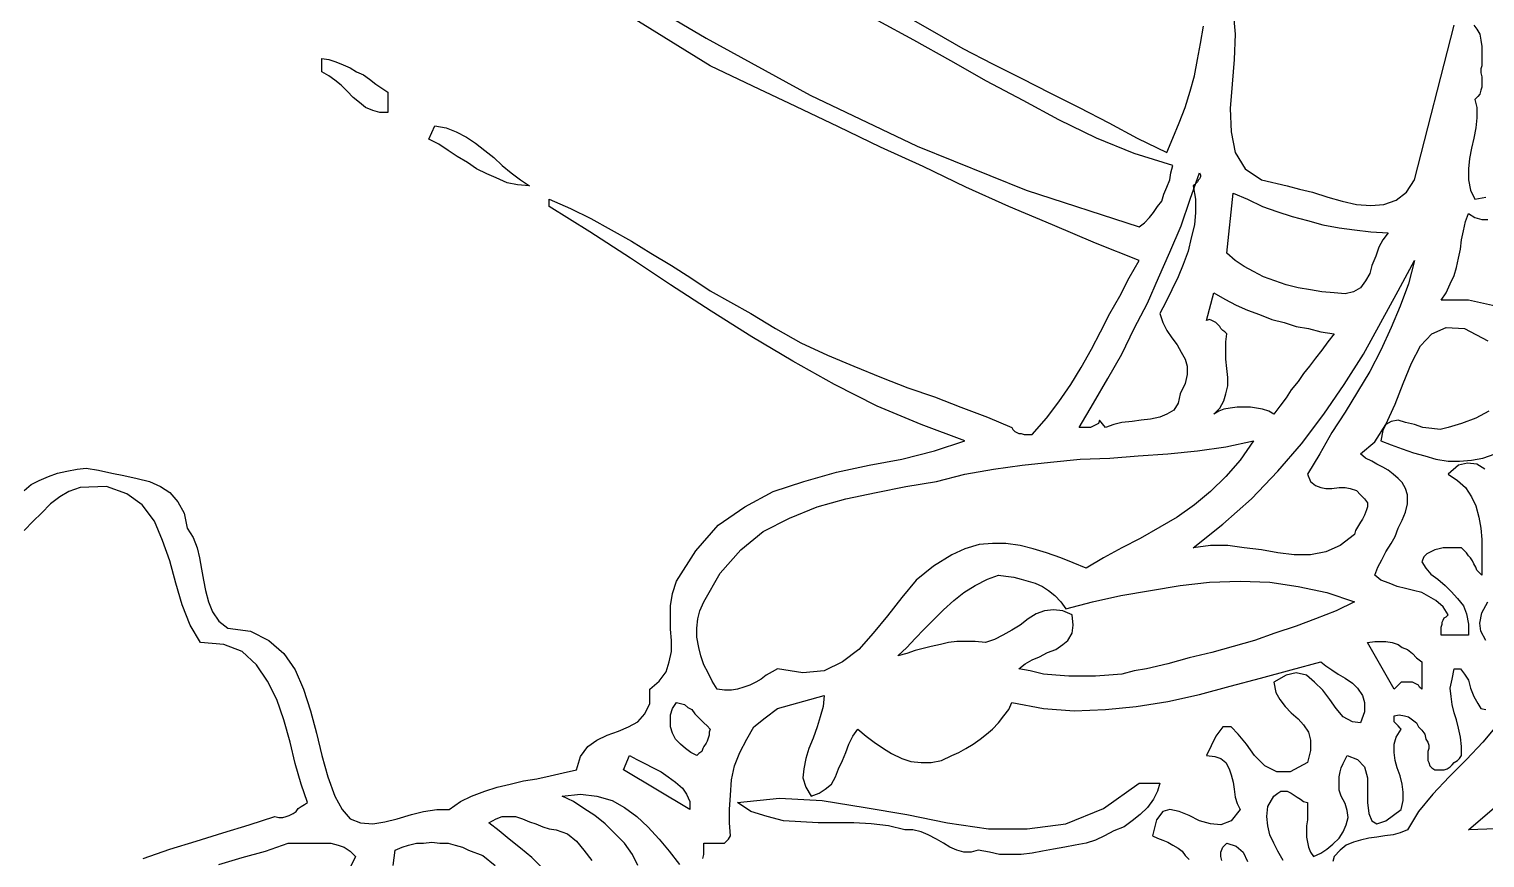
# Model space of a CAD drawing. Extents: x 0.04 to 7.28, y 0.05 to 9.48.
# Drawn here: x 1.43 to 2.858, y 4.446 to 5.259 of the extents above; entities that cross this region are included whole.
import ezdxf

# ---------------------------------------------------------------- set-up
doc = ezdxf.new("R2010")
doc.units = 0
doc.layers.add('1', color=7, linetype='Continuous')

msp = doc.modelspace()

# ---------------------------------------------------------------- linework, layer by layer
for points in [[(1.993, 5.31), (2.094, 5.25), (2.196, 5.194), (2.301, 5.144), (2.408, 5.101), (2.519, 5.065), (2.524, 5.069), (2.529, 5.074), (2.533, 5.079), (2.537, 5.085), (2.541, 5.09), (2.543, 5.097), (2.546, 5.104), (2.549, 5.111), (2.55, 5.118), (2.552, 5.125), (2.514, 5.137), (2.477, 5.152), (2.44, 5.17), (2.405, 5.189), (2.369, 5.208), (2.334, 5.228), (2.298, 5.248), (2.263, 5.267)], [(1.425, 4.806), (1.432, 4.812), (1.44, 4.816), (1.449, 4.82), (1.458, 4.823), (1.467, 4.825), (1.477, 4.827), (1.486, 4.828), (1.498, 4.826), (1.511, 4.823), (1.523, 4.821), (1.536, 4.818), (1.548, 4.815), (1.559, 4.81), (1.568, 4.804), (1.576, 4.795), (1.582, 4.784), (1.585, 4.769), (1.591, 4.76), (1.595, 4.75), (1.597, 4.74), (1.599, 4.729), (1.601, 4.718), (1.603, 4.708), (1.606, 4.697), (1.61, 4.687), (1.616, 4.678), (1.625, 4.671), (1.647, 4.668), (1.665, 4.659), (1.68, 4.646), (1.691, 4.63), (1.699, 4.611), (1.706, 4.59), (1.712, 4.568), (1.717, 4.546), (1.723, 4.525), (1.73, 4.506), (1.737, 4.493), (1.745, 4.484), (1.755, 4.48), (1.767, 4.479), (1.779, 4.481), (1.791, 4.484), (1.805, 4.488), (1.817, 4.491), (1.83, 4.493), (1.842, 4.493), (1.853, 4.501), (1.864, 4.506), (1.877, 4.511), (1.889, 4.515), (1.902, 4.518), (1.915, 4.521), (1.928, 4.523), (1.941, 4.526), (1.954, 4.529), (1.967, 4.532), (1.971, 4.545), (1.978, 4.555), (1.987, 4.561), (1.997, 4.566), (2.008, 4.57), (2.018, 4.574), (2.027, 4.579), (2.034, 4.587), (2.039, 4.597), (2.039, 4.611), (2.048, 4.619), (2.055, 4.628), (2.058, 4.638), (2.06, 4.648), (2.06, 4.659), (2.059, 4.67), (2.059, 4.681), (2.059, 4.693), (2.061, 4.705), (2.065, 4.717), (2.084, 4.747), (2.106, 4.772), (2.132, 4.79), (2.16, 4.805), (2.19, 4.815), (2.222, 4.824), (2.254, 4.831), (2.286, 4.837), (2.318, 4.845), (2.348, 4.855), (2.305, 4.871), (2.262, 4.889), (2.22, 4.91), (2.179, 4.933), (2.139, 4.957), (2.099, 4.982), (2.059, 5.008), (2.02, 5.034), (1.98, 5.06), (1.94, 5.085), (1.94, 5.092), (1.961, 5.083), (1.981, 5.073), (2.001, 5.062), (2.021, 5.051), (2.04, 5.039), (2.06, 5.027), (2.079, 5.015), (2.098, 5.002), (2.118, 4.991), (2.138, 4.98), (2.162, 4.965), (2.187, 4.951), (2.213, 4.939), (2.239, 4.928), (2.266, 4.917), (2.292, 4.907), (2.318, 4.898), (2.344, 4.888), (2.37, 4.878), (2.394, 4.868), (2.395, 4.866), (2.397, 4.864), (2.399, 4.863), (2.401, 4.862), (2.403, 4.862), (2.406, 4.861), (2.408, 4.861), (2.411, 4.861), (2.414, 4.861), (2.428, 4.877), (2.44, 4.893), (2.452, 4.91), (2.462, 4.927), (2.472, 4.945), (2.481, 4.962), (2.49, 4.98), (2.5, 4.997), (2.509, 5.015), (2.519, 5.032), (2.476, 5.049), (2.434, 5.067), (2.391, 5.085), (2.349, 5.104), (2.307, 5.124), (2.265, 5.143), (2.224, 5.163), (2.182, 5.183), (2.14, 5.203), (2.098, 5.223), (2.014, 5.275)], [(2.29, 5.272), (2.318, 5.256), (2.346, 5.24), (2.375, 5.225), (2.403, 5.211), (2.432, 5.196), (2.46, 5.182), (2.489, 5.167), (2.517, 5.152), (2.546, 5.138), (2.552, 5.152), (2.558, 5.167), (2.564, 5.182), (2.569, 5.198), (2.573, 5.213), (2.576, 5.229), (2.579, 5.245), (2.582, 5.262)], [(2.611, 5.276), (2.613, 5.254), (2.612, 5.229), (2.61, 5.205), (2.608, 5.181), (2.609, 5.158), (2.613, 5.138), (2.623, 5.122), (2.639, 5.111), (2.664, 5.105), (2.676, 5.102), (2.689, 5.099), (2.704, 5.094), (2.718, 5.09), (2.732, 5.087), (2.746, 5.086), (2.759, 5.087), (2.771, 5.091), (2.781, 5.099), (2.789, 5.111), (2.828, 5.263)], [(2.847, 5.263), (2.85, 5.259), (2.853, 5.254), (2.854, 5.248), (2.855, 5.242), (2.855, 5.235), (2.855, 5.229), (2.855, 5.223), (2.854, 5.22), (2.854, 5.216), (2.855, 5.212), (2.855, 5.209), (2.855, 5.205), (2.855, 5.202), (2.854, 5.199), (2.853, 5.195), (2.851, 5.193), (2.848, 5.19), (2.85, 5.182), (2.85, 5.172), (2.849, 5.162), (2.847, 5.152), (2.845, 5.142), (2.843, 5.132), (2.842, 5.122), (2.842, 5.111), (2.844, 5.101), (2.848, 5.092), (2.859, 5.094)], [(1.782, 5.197), (1.782, 5.177), (1.774, 5.177), (1.767, 5.179), (1.76, 5.182), (1.754, 5.187), (1.748, 5.192), (1.742, 5.198), (1.736, 5.204), (1.73, 5.209), (1.724, 5.213), (1.717, 5.217), (1.717, 5.23), (1.724, 5.229), (1.731, 5.227), (1.738, 5.224), (1.745, 5.221), (1.751, 5.217), (1.758, 5.214), (1.764, 5.21), (1.77, 5.205), (1.776, 5.201), (1.782, 5.197)], [(1.921, 5.105), (1.909, 5.106), (1.899, 5.108), (1.888, 5.113), (1.879, 5.117), (1.869, 5.122), (1.86, 5.128), (1.85, 5.134), (1.841, 5.14), (1.832, 5.146), (1.822, 5.151), (1.828, 5.164), (1.839, 5.162), (1.849, 5.158), (1.859, 5.153), (1.868, 5.147), (1.877, 5.14), (1.886, 5.133), (1.894, 5.125), (1.903, 5.118), (1.912, 5.111), (1.921, 5.105)], [(1.542, 4.445), (1.568, 4.454), (1.594, 4.462), (1.62, 4.47), (1.646, 4.478), (1.671, 4.486), (1.675, 4.485), (1.679, 4.485), (1.682, 4.486), (1.685, 4.487), (1.689, 4.489), (1.692, 4.491), (1.694, 4.494), (1.697, 4.496), (1.7, 4.498), (1.703, 4.5), (1.697, 4.518), (1.691, 4.538), (1.686, 4.559), (1.68, 4.581), (1.673, 4.601), (1.664, 4.619), (1.653, 4.635), (1.639, 4.648), (1.621, 4.655), (1.598, 4.657), (1.588, 4.674), (1.58, 4.694), (1.574, 4.715), (1.568, 4.737), (1.561, 4.757), (1.553, 4.776), (1.541, 4.792), (1.526, 4.803), (1.506, 4.81), (1.48, 4.809), (1.469, 4.805), (1.46, 4.8), (1.451, 4.793), (1.442, 4.784), (1.434, 4.776), (1.425, 4.767)], [(2.539, 4.519), (2.537, 4.511), (2.533, 4.503), (2.527, 4.495), (2.52, 4.488), (2.512, 4.482), (2.504, 4.476), (2.494, 4.472), (2.485, 4.467), (2.476, 4.463), (2.467, 4.46), (2.456, 4.458), (2.446, 4.456), (2.435, 4.454), (2.424, 4.452), (2.414, 4.45), (2.403, 4.449), (2.392, 4.449), (2.382, 4.449), (2.372, 4.451), (2.361, 4.453), (2.354, 4.451), (2.347, 4.451), (2.34, 4.453), (2.333, 4.456), (2.327, 4.46), (2.32, 4.464), (2.312, 4.468), (2.305, 4.471), (2.297, 4.473), (2.289, 4.473), (2.273, 4.477), (2.256, 4.479), (2.239, 4.48), (2.222, 4.48), (2.204, 4.48), (2.187, 4.481), (2.17, 4.482), (2.154, 4.486), (2.138, 4.491), (2.125, 4.5), (2.166, 4.504), (2.208, 4.502), (2.25, 4.495), (2.291, 4.488), (2.331, 4.48), (2.371, 4.474), (2.409, 4.474), (2.447, 4.479), (2.484, 4.494), (2.519, 4.519), (2.539, 4.519)]]:
    msp.add_lwpolyline(points)
at = {"layer": '1'}
for points in [[(2.572, 5.105), (2.574, 5.092), (2.574, 5.079), (2.573, 5.067), (2.57, 5.054), (2.567, 5.041), (2.562, 5.028), (2.557, 5.016), (2.551, 5.003), (2.545, 4.991), (2.539, 4.98), (2.542, 4.971), (2.546, 4.963), (2.551, 4.956), (2.556, 4.949), (2.56, 4.942), (2.564, 4.935), (2.566, 4.928), (2.566, 4.92), (2.564, 4.911), (2.559, 4.901), (2.557, 4.892), (2.553, 4.885), (2.546, 4.881), (2.539, 4.878), (2.53, 4.876), (2.521, 4.875), (2.512, 4.874), (2.502, 4.873), (2.494, 4.871), (2.486, 4.868), (2.48, 4.875), (2.479, 4.872), (2.477, 4.871), (2.475, 4.87), (2.473, 4.869), (2.471, 4.868), (2.468, 4.868), (2.466, 4.868), (2.463, 4.868), (2.46, 4.868), (2.474, 4.892), (2.488, 4.916), (2.502, 4.94), (2.514, 4.965), (2.527, 4.99), (2.538, 5.015), (2.549, 5.04), (2.56, 5.066), (2.569, 5.092), (2.578, 5.118), (2.579, 5.116), (2.579, 5.114), (2.578, 5.112), (2.577, 5.111), (2.576, 5.109), (2.575, 5.108), (2.573, 5.106), (2.572, 5.105)], [(2.763, 5.059), (2.758, 5.052), (2.754, 5.045), (2.751, 5.036), (2.747, 5.027), (2.745, 5.019), (2.741, 5.012), (2.736, 5.005), (2.729, 5.001), (2.721, 4.999), (2.71, 5), (2.698, 5.001), (2.687, 5.003), (2.675, 5.005), (2.663, 5.008), (2.652, 5.012), (2.641, 5.016), (2.631, 5.021), (2.622, 5.026), (2.613, 5.032), (2.605, 5.039), (2.611, 5.098), (2.625, 5.092), (2.64, 5.085), (2.654, 5.08), (2.669, 5.075), (2.684, 5.071), (2.699, 5.067), (2.715, 5.064), (2.73, 5.062), (2.746, 5.06), (2.763, 5.059)], [(2.886, 4.983), (2.842, 4.993), (2.815, 4.993), (2.82, 5), (2.824, 5.009), (2.828, 5.017), (2.83, 5.025), (2.832, 5.034), (2.834, 5.043), (2.835, 5.052), (2.837, 5.061), (2.839, 5.07), (2.842, 5.078), (2.848, 5.074), (2.855, 5.072), (2.861, 5.072)], [(2.684, 4.822), (2.687, 4.815), (2.692, 4.811), (2.697, 4.809), (2.702, 4.808), (2.708, 4.808), (2.715, 4.809), (2.721, 4.809), (2.726, 4.808), (2.732, 4.806), (2.736, 4.802), (2.74, 4.798), (2.743, 4.794), (2.743, 4.79), (2.742, 4.787), (2.74, 4.782), (2.738, 4.778), (2.736, 4.775), (2.733, 4.77), (2.731, 4.767), (2.73, 4.763), (2.716, 4.752), (2.702, 4.746), (2.687, 4.743), (2.671, 4.743), (2.655, 4.745), (2.639, 4.748), (2.622, 4.75), (2.606, 4.752), (2.589, 4.752), (2.572, 4.75), (2.601, 4.773), (2.629, 4.798), (2.655, 4.825), (2.678, 4.852), (2.7, 4.881), (2.72, 4.91), (2.739, 4.94), (2.756, 4.971), (2.773, 5.002), (2.789, 5.032), (2.783, 5.009), (2.775, 4.987), (2.766, 4.966), (2.756, 4.944), (2.745, 4.923), (2.733, 4.903), (2.721, 4.883), (2.708, 4.863), (2.696, 4.842), (2.684, 4.822)], [(2.71, 4.96), (2.704, 4.952), (2.698, 4.944), (2.692, 4.936), (2.686, 4.928), (2.68, 4.921), (2.675, 4.913), (2.668, 4.905), (2.663, 4.897), (2.657, 4.889), (2.651, 4.881), (2.646, 4.884), (2.64, 4.886), (2.634, 4.887), (2.628, 4.888), (2.621, 4.888), (2.615, 4.888), (2.608, 4.887), (2.602, 4.886), (2.597, 4.884), (2.592, 4.881), (2.598, 4.887), (2.602, 4.894), (2.604, 4.901), (2.606, 4.909), (2.606, 4.917), (2.605, 4.926), (2.604, 4.935), (2.604, 4.944), (2.604, 4.952), (2.605, 4.96), (2.603, 4.962), (2.601, 4.963), (2.599, 4.965), (2.598, 4.967), (2.596, 4.969), (2.594, 4.971), (2.592, 4.972), (2.59, 4.973), (2.588, 4.974), (2.585, 4.973), (2.592, 5), (2.603, 4.994), (2.614, 4.988), (2.625, 4.983), (2.637, 4.979), (2.649, 4.974), (2.661, 4.971), (2.673, 4.967), (2.685, 4.965), (2.697, 4.962), (2.71, 4.96)], [(2.858, 4.827), (2.85, 4.832), (2.841, 4.833), (2.832, 4.831), (2.822, 4.822), (2.831, 4.816), (2.839, 4.809), (2.845, 4.8), (2.849, 4.791), (2.852, 4.78), (2.854, 4.769), (2.855, 4.758), (2.855, 4.746), (2.855, 4.735), (2.855, 4.723), (2.852, 4.726), (2.85, 4.728), (2.849, 4.731), (2.847, 4.734), (2.846, 4.737), (2.844, 4.74), (2.842, 4.742), (2.84, 4.745), (2.838, 4.747), (2.835, 4.75), (2.831, 4.75), (2.826, 4.75), (2.821, 4.75), (2.817, 4.75), (2.813, 4.749), (2.809, 4.748), (2.805, 4.746), (2.801, 4.744), (2.798, 4.741), (2.796, 4.736), (2.8, 4.73), (2.805, 4.724), (2.812, 4.719), (2.819, 4.713), (2.825, 4.707), (2.831, 4.7), (2.837, 4.693), (2.84, 4.685), (2.842, 4.675), (2.842, 4.664), (2.815, 4.664), (2.815, 4.667), (2.815, 4.67), (2.815, 4.672), (2.816, 4.675), (2.816, 4.677), (2.817, 4.679), (2.818, 4.681), (2.82, 4.682), (2.822, 4.684), (2.817, 4.692), (2.81, 4.698), (2.803, 4.702), (2.796, 4.706), (2.788, 4.708), (2.78, 4.71), (2.772, 4.712), (2.764, 4.715), (2.756, 4.718), (2.75, 4.723), (2.753, 4.731), (2.757, 4.738), (2.761, 4.746), (2.766, 4.754), (2.77, 4.761), (2.773, 4.769), (2.777, 4.777), (2.78, 4.785), (2.782, 4.793), (2.782, 4.802), (2.78, 4.808), (2.777, 4.814), (2.773, 4.818), (2.768, 4.822), (2.763, 4.826), (2.758, 4.829), (2.752, 4.832), (2.747, 4.835), (2.741, 4.838), (2.736, 4.842), (2.75, 4.854), (2.761, 4.871), (2.77, 4.891), (2.778, 4.911), (2.786, 4.931), (2.795, 4.948), (2.806, 4.96), (2.82, 4.966), (2.838, 4.965), (2.861, 4.953)], [(2.862, 4.884), (2.849, 4.877), (2.835, 4.872), (2.822, 4.868), (2.814, 4.866), (2.806, 4.867), (2.797, 4.868), (2.789, 4.871), (2.78, 4.873), (2.773, 4.875), (2.766, 4.874), (2.761, 4.871), (2.758, 4.865), (2.756, 4.855), (2.766, 4.851), (2.777, 4.847), (2.788, 4.843), (2.799, 4.84), (2.81, 4.837), (2.822, 4.835), (2.833, 4.835), (2.845, 4.836), (2.856, 4.838), (2.868, 4.842)], [(2.631, 4.855), (2.618, 4.836), (2.604, 4.82), (2.589, 4.805), (2.573, 4.792), (2.556, 4.78), (2.539, 4.77), (2.52, 4.759), (2.502, 4.75), (2.484, 4.74), (2.467, 4.73), (2.454, 4.735), (2.442, 4.74), (2.428, 4.745), (2.415, 4.749), (2.402, 4.752), (2.388, 4.754), (2.375, 4.754), (2.362, 4.753), (2.348, 4.749), (2.335, 4.743), (2.317, 4.732), (2.3, 4.718), (2.286, 4.701), (2.272, 4.683), (2.258, 4.666), (2.244, 4.65), (2.228, 4.638), (2.21, 4.629), (2.189, 4.627), (2.164, 4.631), (2.159, 4.628), (2.153, 4.625), (2.148, 4.621), (2.143, 4.618), (2.137, 4.615), (2.131, 4.613), (2.125, 4.611), (2.119, 4.61), (2.112, 4.61), (2.105, 4.611), (2.1, 4.619), (2.096, 4.627), (2.092, 4.635), (2.089, 4.644), (2.087, 4.652), (2.085, 4.662), (2.085, 4.671), (2.086, 4.68), (2.088, 4.688), (2.092, 4.697), (2.108, 4.725), (2.128, 4.748), (2.15, 4.766), (2.176, 4.779), (2.203, 4.79), (2.231, 4.798), (2.261, 4.804), (2.29, 4.81), (2.32, 4.815), (2.348, 4.822), (2.376, 4.827), (2.404, 4.831), (2.432, 4.834), (2.461, 4.837), (2.49, 4.838), (2.518, 4.84), (2.547, 4.842), (2.576, 4.845), (2.604, 4.849), (2.631, 4.855)], [(2.447, 4.69), (2.473, 4.697), (2.501, 4.703), (2.53, 4.708), (2.559, 4.713), (2.588, 4.716), (2.618, 4.717), (2.647, 4.716), (2.675, 4.712), (2.703, 4.706), (2.73, 4.697), (2.712, 4.688), (2.692, 4.68), (2.673, 4.673), (2.652, 4.666), (2.632, 4.659), (2.611, 4.653), (2.59, 4.647), (2.568, 4.642), (2.547, 4.636), (2.526, 4.631), (2.514, 4.629), (2.502, 4.626), (2.489, 4.625), (2.476, 4.624), (2.463, 4.624), (2.45, 4.624), (2.437, 4.625), (2.425, 4.626), (2.412, 4.629), (2.401, 4.631), (2.407, 4.636), (2.414, 4.64), (2.421, 4.643), (2.429, 4.647), (2.437, 4.65), (2.444, 4.655), (2.449, 4.659), (2.453, 4.666), (2.454, 4.674), (2.453, 4.684), (2.444, 4.688), (2.435, 4.689), (2.426, 4.688), (2.418, 4.685), (2.41, 4.68), (2.402, 4.674), (2.394, 4.669), (2.385, 4.664), (2.377, 4.66), (2.368, 4.657), (2.358, 4.658), (2.349, 4.658), (2.34, 4.658), (2.332, 4.657), (2.324, 4.655), (2.315, 4.653), (2.307, 4.651), (2.299, 4.649), (2.291, 4.646), (2.282, 4.644), (2.291, 4.652), (2.299, 4.661), (2.308, 4.67), (2.318, 4.68), (2.327, 4.689), (2.337, 4.698), (2.347, 4.706), (2.358, 4.713), (2.37, 4.719), (2.381, 4.723), (2.388, 4.722), (2.396, 4.721), (2.403, 4.719), (2.41, 4.717), (2.417, 4.715), (2.424, 4.712), (2.43, 4.708), (2.436, 4.703), (2.442, 4.697), (2.447, 4.69)], [(2.859, 4.659), (2.854, 4.668), (2.853, 4.676), (2.855, 4.686), (2.861, 4.697)], [(2.796, 4.638), (2.796, 4.611), (2.794, 4.613), (2.793, 4.615), (2.791, 4.616), (2.789, 4.617), (2.787, 4.618), (2.784, 4.618), (2.782, 4.618), (2.779, 4.618), (2.776, 4.618), (2.769, 4.611), (2.743, 4.657), (2.75, 4.658), (2.755, 4.658), (2.761, 4.658), (2.767, 4.657), (2.773, 4.655), (2.777, 4.652), (2.782, 4.65), (2.787, 4.646), (2.791, 4.642), (2.796, 4.638)], [(2.091, 4.445), (2.092, 4.449), (2.092, 4.452), (2.092, 4.456), (2.092, 4.46), (2.094, 4.46), (2.097, 4.46), (2.1, 4.46), (2.103, 4.46), (2.106, 4.46), (2.109, 4.46), (2.112, 4.46), (2.114, 4.462), (2.116, 4.464), (2.118, 4.467), (2.117, 4.48), (2.117, 4.493), (2.118, 4.507), (2.119, 4.522), (2.122, 4.536), (2.127, 4.549), (2.134, 4.562), (2.141, 4.574), (2.152, 4.583), (2.164, 4.592), (2.21, 4.605), (2.209, 4.594), (2.206, 4.584), (2.203, 4.574), (2.199, 4.563), (2.195, 4.553), (2.192, 4.543), (2.19, 4.533), (2.189, 4.524), (2.192, 4.515), (2.197, 4.506), (2.205, 4.509), (2.211, 4.513), (2.217, 4.518), (2.221, 4.525), (2.224, 4.533), (2.228, 4.541), (2.231, 4.549), (2.234, 4.557), (2.238, 4.565), (2.243, 4.572), (2.251, 4.565), (2.259, 4.559), (2.268, 4.553), (2.276, 4.548), (2.286, 4.543), (2.295, 4.54), (2.305, 4.539), (2.315, 4.539), (2.325, 4.541), (2.335, 4.546), (2.342, 4.549), (2.349, 4.553), (2.356, 4.557), (2.363, 4.562), (2.369, 4.567), (2.375, 4.572), (2.381, 4.578), (2.386, 4.585), (2.391, 4.591), (2.394, 4.598), (2.425, 4.592), (2.455, 4.59), (2.486, 4.591), (2.516, 4.594), (2.547, 4.599), (2.578, 4.606), (2.608, 4.614), (2.638, 4.622), (2.668, 4.63), (2.697, 4.638), (2.702, 4.634), (2.708, 4.63), (2.714, 4.626), (2.721, 4.622), (2.728, 4.617), (2.733, 4.612), (2.738, 4.605), (2.74, 4.598), (2.74, 4.589), (2.736, 4.578), (2.728, 4.579), (2.719, 4.584), (2.712, 4.592), (2.706, 4.601), (2.699, 4.61), (2.691, 4.618), (2.683, 4.625), (2.673, 4.627), (2.663, 4.625), (2.651, 4.618), (2.653, 4.608), (2.657, 4.601), (2.662, 4.594), (2.668, 4.588), (2.675, 4.582), (2.68, 4.576), (2.685, 4.569), (2.687, 4.561), (2.687, 4.551), (2.684, 4.539), (2.667, 4.53), (2.654, 4.53), (2.642, 4.536), (2.632, 4.546), (2.624, 4.557), (2.616, 4.567), (2.609, 4.574), (2.601, 4.574), (2.594, 4.565), (2.585, 4.546), (2.593, 4.545), (2.599, 4.543), (2.604, 4.539), (2.607, 4.533), (2.609, 4.527), (2.611, 4.52), (2.612, 4.513), (2.613, 4.505), (2.615, 4.499), (2.618, 4.493), (2.609, 4.482), (2.599, 4.478), (2.589, 4.479), (2.578, 4.482), (2.568, 4.487), (2.558, 4.491), (2.549, 4.493), (2.542, 4.491), (2.536, 4.483), (2.532, 4.467), (2.537, 4.465), (2.542, 4.463), (2.547, 4.461), (2.552, 4.458), (2.557, 4.455), (2.561, 4.452), (2.564, 4.448), (2.568, 4.444)], [(2.66, 4.443), (2.655, 4.452), (2.651, 4.46), (2.647, 4.468), (2.645, 4.477), (2.644, 4.486), (2.645, 4.496), (2.651, 4.506), (2.655, 4.509), (2.658, 4.511), (2.661, 4.511), (2.664, 4.511), (2.668, 4.509), (2.671, 4.507), (2.674, 4.505), (2.677, 4.503), (2.68, 4.501), (2.684, 4.5), (2.684, 4.494), (2.684, 4.488), (2.684, 4.483), (2.683, 4.477), (2.683, 4.472), (2.683, 4.466), (2.684, 4.461), (2.685, 4.456), (2.687, 4.451), (2.69, 4.447), (2.697, 4.45), (2.703, 4.454), (2.709, 4.459), (2.715, 4.465), (2.719, 4.471), (2.722, 4.478), (2.724, 4.485), (2.723, 4.492), (2.721, 4.499), (2.717, 4.506), (2.716, 4.509), (2.715, 4.512), (2.715, 4.516), (2.715, 4.52), (2.715, 4.525), (2.716, 4.53), (2.717, 4.534), (2.719, 4.538), (2.721, 4.542), (2.723, 4.546), (2.733, 4.542), (2.74, 4.535), (2.743, 4.524), (2.743, 4.512), (2.743, 4.5), (2.744, 4.489), (2.747, 4.482), (2.752, 4.479), (2.761, 4.482), (2.776, 4.493), (2.778, 4.502), (2.778, 4.51), (2.777, 4.518), (2.775, 4.526), (2.772, 4.534), (2.77, 4.541), (2.769, 4.549), (2.769, 4.557), (2.771, 4.564), (2.776, 4.572), (2.775, 4.573), (2.773, 4.575), (2.772, 4.576), (2.77, 4.578), (2.769, 4.579), (2.769, 4.581), (2.769, 4.583), (2.769, 4.585), (2.774, 4.586), (2.779, 4.585), (2.783, 4.584), (2.787, 4.581), (2.791, 4.578), (2.793, 4.574), (2.796, 4.571), (2.799, 4.567), (2.8, 4.562), (2.802, 4.559), (2.803, 4.556), (2.803, 4.553), (2.802, 4.55), (2.802, 4.547), (2.802, 4.544), (2.802, 4.541), (2.803, 4.539), (2.804, 4.536), (2.806, 4.534), (2.809, 4.532), (2.812, 4.532), (2.815, 4.532), (2.818, 4.532), (2.821, 4.533), (2.824, 4.535), (2.826, 4.537), (2.828, 4.539), (2.831, 4.541), (2.833, 4.543), (2.835, 4.546), (2.835, 4.555), (2.834, 4.564), (2.832, 4.573), (2.83, 4.581), (2.828, 4.588), (2.826, 4.596), (2.825, 4.604), (2.824, 4.612), (2.826, 4.621), (2.828, 4.631), (2.834, 4.631), (2.838, 4.626), (2.842, 4.62), (2.844, 4.612), (2.847, 4.604), (2.851, 4.597), (2.854, 4.592), (2.859, 4.591)], [(2.098, 4.572), (2.097, 4.569), (2.097, 4.566), (2.096, 4.563), (2.095, 4.56), (2.094, 4.558), (2.092, 4.555), (2.091, 4.553), (2.09, 4.55), (2.087, 4.548), (2.085, 4.546), (2.079, 4.549), (2.074, 4.553), (2.069, 4.557), (2.064, 4.562), (2.061, 4.568), (2.059, 4.574), (2.059, 4.58), (2.059, 4.586), (2.061, 4.592), (2.065, 4.598), (2.069, 4.597), (2.073, 4.596), (2.076, 4.593), (2.08, 4.591), (2.083, 4.587), (2.086, 4.584), (2.089, 4.581), (2.092, 4.578), (2.095, 4.575), (2.098, 4.572)], [(2.871, 4.577), (2.856, 4.559), (2.84, 4.542), (2.823, 4.525), (2.807, 4.508), (2.793, 4.491), (2.782, 4.473), (2.775, 4.47), (2.768, 4.468), (2.76, 4.467), (2.752, 4.466), (2.744, 4.465), (2.736, 4.463), (2.729, 4.461), (2.722, 4.458), (2.716, 4.453), (2.71, 4.447), (2.709, 4.442)], [(2.078, 4.493), (2.013, 4.532), (2.019, 4.546), (2.026, 4.542), (2.034, 4.538), (2.042, 4.534), (2.05, 4.53), (2.057, 4.525), (2.064, 4.52), (2.071, 4.514), (2.075, 4.508), (2.078, 4.501), (2.078, 4.493)], [(2.869, 4.474), (2.842, 4.473), (2.893, 4.517)], [(2.027, 4.438), (2.022, 4.449), (2.014, 4.46), (2.005, 4.469), (1.995, 4.479), (1.985, 4.487), (1.974, 4.494), (1.964, 4.501), (1.953, 4.506), (1.971, 4.508), (1.987, 4.506), (2.002, 4.502), (2.014, 4.495), (2.026, 4.486), (2.037, 4.476), (2.048, 4.464), (2.058, 4.452), (2.068, 4.439)], [(1.933, 4.436), (1.923, 4.446), (1.912, 4.455), (1.901, 4.464), (1.891, 4.472), (1.881, 4.48), (1.888, 4.484), (1.894, 4.486), (1.901, 4.486), (1.907, 4.486), (1.914, 4.484), (1.921, 4.481), (1.927, 4.479), (1.934, 4.476), (1.94, 4.474), (1.947, 4.473), (1.958, 4.469), (1.967, 4.462), (1.974, 4.453), (1.982, 4.443)], [(1.616, 4.439), (1.639, 4.446), (1.662, 4.452), (1.684, 4.46), (1.691, 4.46), (1.698, 4.46), (1.705, 4.46), (1.712, 4.46), (1.719, 4.46), (1.726, 4.46), (1.733, 4.458), (1.739, 4.456), (1.745, 4.452), (1.75, 4.447), (1.744, 4.434)], [(1.787, 4.438), (1.789, 4.453), (1.796, 4.456), (1.802, 4.458), (1.81, 4.46), (1.817, 4.46), (1.825, 4.461), (1.833, 4.46), (1.841, 4.46), (1.848, 4.458), (1.855, 4.456), (1.861, 4.453), (1.875, 4.448), (1.887, 4.438)], [(2.6, 4.443), (2.599, 4.447), (2.599, 4.451), (2.601, 4.456), (2.605, 4.46), (2.614, 4.457), (2.621, 4.451), (2.625, 4.442)]]:
    msp.add_lwpolyline(points, dxfattribs=at)

doc.saveas('drawing.dxf')
